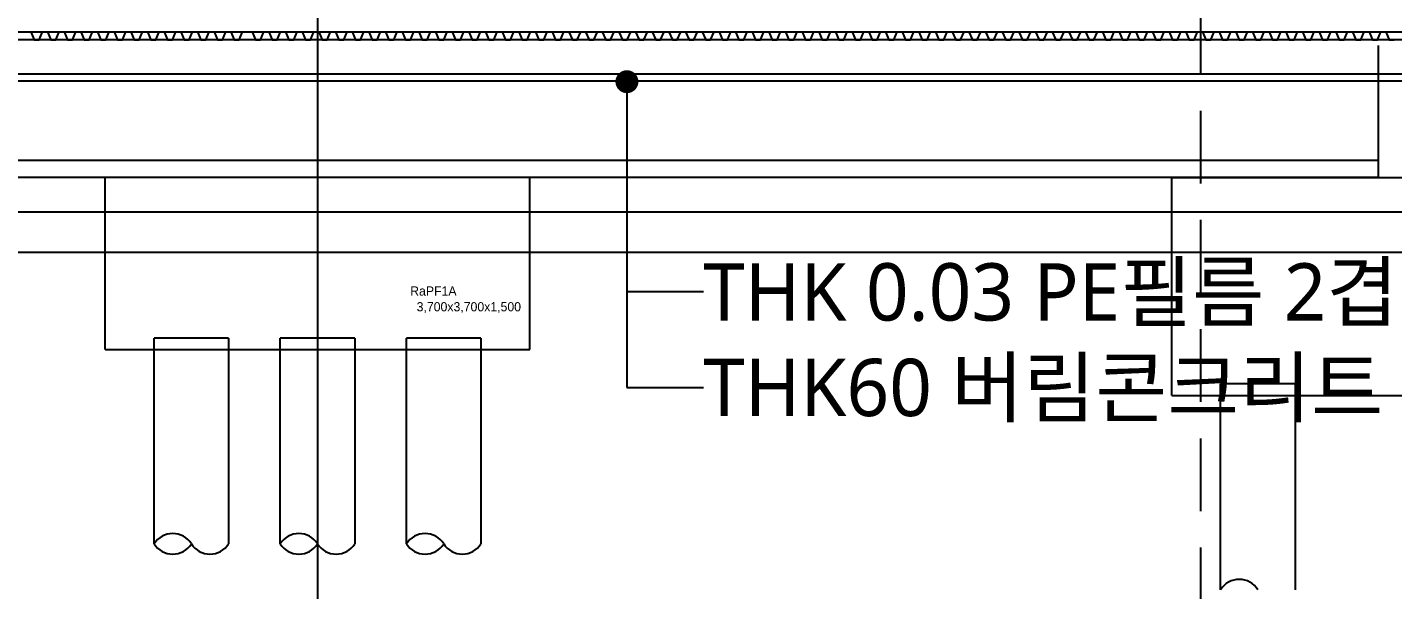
# Model space of a CAD drawing. Header units: millimetres. Extents: x 367092 to 767578, y 396038 to 811791.
# Drawn here: x 497985 to 509889, y 428106 to 433011 of the extents above; entities that cross this region are included whole.
import ezdxf
from ezdxf.enums import TextEntityAlignment as Align

# ---------------------------------------------------------------- set-up
doc = ezdxf.new("R2010")
doc.units = ezdxf.units.MM
doc.header["$LTSCALE"] = 100
doc.header["$MEASUREMENT"] = 0
doc.linetypes.add('CENTER', pattern=[2, 1.25, -0.25, 0.25, -0.25])
doc.linetypes.add('HIDDEN', pattern=[9.525, 6.35, -3.175])
doc.layers.get('0').update_dxf_attribs({"linetype": 'CONTINUOUS'})
doc.layers.get('Defpoints').update_dxf_attribs({"color": 171, "linetype": 'CONTINUOUS'})
for name, color, linetype in [('CEN(ST)', 1, 'CENTER'), ('CON', 2, 'CONTINUOUS'), ('ELE-6', 8, 'CONTINUOUS'), ('FIN', 8, 'CONTINUOUS'), ('LED', 7, 'CONTINUOUS'), ('SYM', 7, 'CONTINUOUS'), ('TEXT(MIN)', 7, 'CONTINUOUS'), ('배수판', 5, 'CONTINUOUS')]:
    doc.layers.add(name, color=color, linetype=linetype)
doc.styles.add('CGS', font='cgse', dxfattribs={"bigfont": 'cgs'})
doc.styles.add('나눔바른고딕', font='NanumBarunGothic.ttf')
doc.dimstyles.new('NDIM 1200', dxfattribs={"dimscale": 500, "dimtxt": 3, "dimasz": 1, "dimexe": 2, "dimexo": 2, "dimgap": 1, "dimtad": 1, "dimdec": 0, "dimdsep": 46, "dimtxsty": 'CGS', "dimblk": 'DOT0', "dimcen": 1, "dimdle": 8, "dimclrd": 2, "dimclre": 2, "dimclrt": 2, "dimadec": 0, "dimazin": 0, "dimtfac": 1, "dimtdec": 0, "dimtix": 1, "dimtmove": 2, "dimatfit": 3, "dimldrblk": 'DOT0', "dimfxl": 1, "dimtolj": 1, "dimtzin": 0, "dimlwd": -1, "dimlwe": -1, "dimarcsym": 0})

# ---------------------------------------------------------------- blocks, each defined once
blk = doc.blocks.new('DOT0')
blk.add_line((-3, 0), (3, 0))
at = {"color": 6}
blk.add_circle((0, 0), 0.75, dxfattribs=at)

msp = doc.modelspace()

# ---------------------------------------------------------------- linework, layer by layer
at = {"layer": 'CEN(ST)', "ltscale": 10000}
for p, q in [((500515.2, 499911.1), (500515.2, 418443.5)), ((385174.2, 431051), (536557.9, 431051))]:
    msp.add_line(p, q, dxfattribs=at)
at = {"layer": 'CON', "ltscale": 0.1}
msp.add_line((521788.8, 432901), (491808.8, 432901), dxfattribs=at)
at = {"layer": 'CON', "ltscale": 10000}
msp.add_line((521111.5, 432601), (492659.4, 432601), dxfattribs=at)
at = {"layer": 'ELE-6', "ltscale": 10000}
for p, q in [((509763.8, 431701), (509763.8, 432851)), ((509763.8, 431701), (452471.8, 431701)), ((498665.1, 430201), (498665.1, 431701)), ((502365.1, 430201), (502365.1, 431701)), ((507963.8, 429801), (507963.8, 431701)), ((507963.8, 431701), (512463.8, 431701)), ((452171.8, 431401), (510063.8, 431401)), ((499090.1, 428506.3), (499090.1, 430301)), ((499740.1, 430301), (499090.1, 430301)), ((499740.1, 430301), (499740.1, 428506.3)), ((500190.1, 428506.3), (500190.1, 430301)), ((500840.1, 430301), (500190.1, 430301)), ((500840.1, 430301), (500840.1, 428506.3)), ((501290.1, 428506.3), (501290.1, 430301)), ((501940.1, 430301), (501290.1, 430301)), ((501940.1, 430301), (501940.1, 428506.3)), ((498665.1, 430201), (502365.1, 430201)), ((508388.8, 428106.3), (508388.8, 429901)), ((509038.8, 429901), (508388.8, 429901)), ((509038.8, 429901), (509038.8, 428106.3)), ((507963.8, 429801), (512463.8, 429801))]:
    msp.add_line(p, q, dxfattribs=at)
msp.add_lwpolyline([(452471.8, 431851), (509763.8, 431851)], dxfattribs=at)
for centre, start, end in [((499252.6, 428404.1), 32.17212, 147.82788), ((500352.6, 428404.1), 32.17212, 147.82788), ((501452.6, 428404.1), 32.17212, 147.82788), ((499252.6, 428608.5), 212.17212, 327.82788), ((499577.6, 428608.5), 212.17212, 327.82788), ((500352.6, 428608.5), 212.17212, 327.82788), ((500677.6, 428608.5), 212.17212, 327.82788), ((501452.6, 428608.5), 212.17212, 327.82788), ((501777.6, 428608.5), 212.17212, 327.82788), ((508551.3, 428004.1), 32.17212, 147.82788)]:
    msp.add_arc(centre, 192, start, end, dxfattribs=at)
at = {"layer": 'FIN', "ltscale": 10000}
msp.add_line((521076.8, 432541), (492694, 432541), dxfattribs=at)
at = {"layer": 'FIN'}
msp.add_lwpolyline([(491808.8, 432971), (521788.8, 432971)], dxfattribs=at)
at = {"layer": 'LED', "ltscale": 10000}
msp.add_line((503879.2, 430703.3), (503212.6, 430703.3), dxfattribs=at)
at = {"layer": 'SYM', "linetype": 'HIDDEN'}
msp.add_lwpolyline([(508213.8, 499911.1), (508213.8, 418443.5)], dxfattribs=at)
at = {"layer": '배수판'}
msp.add_lwpolyline([(497972.2, 432971), (498015, 432971), (498044.9, 432901), (498087.7, 432901), (498117.6, 432971), (498160.3, 432971), (498190.3, 432901), (498233, 432901), (498263, 432971), (498305.7, 432971), (498335.7, 432901), (498378.4, 432901), (498408.4, 432971), (498451.1, 432971), (498481.1, 432901), (498523.8, 432901), (498553.8, 432971), (498596.5, 432971), (498626.5, 432901), (498669.2, 432901), (498699.2, 432971), (498741.9, 432971), (498771.9, 432901), (498814.6, 432901), (498844.6, 432971), (498887.3, 432971), (498917.3, 432901), (498960, 432901), (498990, 432971), (499032.7, 432971), (499062.7, 432901), (499105.4, 432901), (499135.4, 432971), (499178.1, 432971), (499208.1, 432901), (499250.8, 432901), (499280.8, 432971), (499323.5, 432971), (499353.5, 432901), (499396.2, 432901), (499426.2, 432971), (499468.9, 432971), (499498.9, 432901), (499541.6, 432901), (499571.6, 432971), (499614.3, 432971), (499644.3, 432901), (499687, 432901), (499717, 432971), (499759.7, 432971), (499789.7, 432901), (499832.4, 432901), (499862.4, 432971), (499944.2, 432971), (499974.1, 432901), (500016.9, 432901), (500046.8, 432971), (500089.6, 432971), (500119.5, 432901), (500162.3, 432901), (500192.2, 432971), (500235, 432971), (500264.9, 432901), (500307.7, 432901), (500337.6, 432971), (500380.4, 432971), (500410.3, 432901), (500453.1, 432901), (500483, 432971), (500525.8, 432971), (500555.7, 432901), (500598.5, 432901), (500628.4, 432971), (500671.2, 432971), (500701.1, 432901), (500743.9, 432901), (500773.8, 432971), (500816.6, 432971), (500846.5, 432901), (500889.3, 432901), (500919.2, 432971), (500962, 432971), (500991.9, 432901), (501034.7, 432901), (501064.6, 432971), (501107.4, 432971), (501137.3, 432901), (501180.1, 432901), (501210, 432971), (501252.8, 432971), (501282.7, 432901), (501325.5, 432901), (501355.4, 432971), (501398.2, 432971), (501428.1, 432901), (501470.9, 432901), (501500.8, 432971), (501543.6, 432971), (501573.5, 432901), (501616.3, 432901), (501646.2, 432971), (501689, 432971), (501718.9, 432901), (501761.7, 432901), (501791.6, 432971), (501834.4, 432971), (501864.3, 432901), (501907.1, 432901), (501937, 432971), (501979.8, 432971), (502009.7, 432901), (502052.5, 432901), (502082.4, 432971), (502125.2, 432971), (502155.1, 432901), (502197.9, 432901), (502227.8, 432971), (502270.6, 432971), (502300.5, 432901), (502343.3, 432901), (502373.2, 432971), (502416, 432971), (502445.9, 432901), (502488.7, 432901), (502518.6, 432971), (502561.4, 432971), (502591.3, 432901), (502634.1, 432901), (502664, 432971), (502706.8, 432971), (502736.7, 432901), (502779.5, 432901), (502809.4, 432971), (502852.2, 432971), (502882.1, 432901), (502924.9, 432901), (502954.8, 432971), (502997.6, 432971), (503027.5, 432901), (503070.3, 432901), (503100.2, 432971), (503143, 432971), (503172.9, 432901), (503215.7, 432901), (503245.6, 432971), (503288.4, 432971), (503318.3, 432901), (503361.1, 432901), (503391, 432971), (503433.8, 432971), (503463.7, 432901), (503506.5, 432901), (503536.4, 432971), (503579.2, 432971), (503609.1, 432901), (503651.9, 432901), (503681.8, 432971), (503724.6, 432971), (503754.5, 432901), (503797.3, 432901), (503827.2, 432971), (503870, 432971), (503899.9, 432901), (503942.7, 432901), (503972.6, 432971), (504015.4, 432971), (504045.3, 432901), (504088.1, 432901), (504118, 432971), (504158.6, 432971), (504188.6, 432901), (504231.3, 432901), (504261.3, 432971), (504304, 432971), (504334, 432901), (504376.7, 432901), (504406.7, 432971), (504449.4, 432971), (504479.4, 432901), (504522.1, 432901), (504552.1, 432971), (504594.8, 432971), (504624.8, 432901), (504667.5, 432901), (504697.5, 432971), (504740.2, 432971), (504770.2, 432901), (504812.9, 432901), (504842.9, 432971), (504885.6, 432971), (504915.6, 432901), (504958.3, 432901), (504988.3, 432971), (505031, 432971), (505061, 432901), (505103.7, 432901), (505133.7, 432971), (505176.4, 432971), (505206.4, 432901), (505249.1, 432901), (505279.1, 432971), (505321.8, 432971), (505351.8, 432901), (505394.5, 432901), (505424.5, 432971), (505467.2, 432971), (505497.2, 432901), (505539.9, 432901), (505569.8, 432971), (505612.6, 432971), (505642.5, 432901), (505685.3, 432901), (505715.2, 432971), (505758, 432971), (505787.9, 432901), (505830.7, 432901), (505860.6, 432971), (505903.4, 432971), (505933.3, 432901), (505976.1, 432901), (506006, 432971), (506048.8, 432971), (506078.7, 432901), (506121.5, 432901), (506151.4, 432971), (506194.2, 432971), (506224.1, 432901), (506266.9, 432901), (506296.8, 432971), (506339.6, 432971), (506369.5, 432901), (506412.3, 432901), (506442.2, 432971), (506485, 432971), (506514.9, 432901), (506557.7, 432901), (506587.6, 432971), (506630.4, 432971), (506660.3, 432901), (506703.1, 432901), (506733, 432971), (506775.8, 432971), (506805.7, 432901), (506848.5, 432901), (506878.4, 432971), (506921.2, 432971), (506951.1, 432901), (506993.9, 432901), (507023.8, 432971), (507066.6, 432971), (507096.5, 432901), (507139.3, 432901), (507169.2, 432971), (507212, 432971), (507241.9, 432901), (507284.7, 432901), (507314.6, 432971), (507357.4, 432971), (507387.3, 432901), (507430.1, 432901), (507460, 432971), (507502.8, 432971), (507532.7, 432901), (507575.5, 432901), (507605.4, 432971), (507648.2, 432971), (507678.1, 432901), (507720.9, 432901), (507750.8, 432971), (507793.6, 432971), (507823.5, 432901), (507866.3, 432901), (507896.2, 432971), (507939, 432971), (507968.9, 432901), (508011.7, 432901), (508041.6, 432971), (508084.4, 432971), (508114.3, 432901), (508157.1, 432901), (508187, 432971), (508229.8, 432971), (508259.7, 432901), (508302.5, 432901), (508332.4, 432971), (508375.2, 432971), (508405.1, 432901), (508447.9, 432901), (508477.8, 432971), (508520.6, 432971), (508550.5, 432901), (508593.3, 432901), (508623.2, 432971), (508666, 432971), (508695.9, 432901), (508738.7, 432901), (508768.6, 432971), (508811.4, 432971), (508841.3, 432901), (508884.1, 432901), (508914, 432971), (508956.8, 432971), (508986.7, 432901), (509029.5, 432901), (509059.4, 432971), (509102.2, 432971), (509132.1, 432901), (509174.9, 432901), (509204.8, 432971), (509247.6, 432971), (509277.5, 432901), (509320.3, 432901), (509350.2, 432971), (509393, 432971), (509422.9, 432901), (509465.7, 432901), (509495.6, 432971), (509538.4, 432971), (509568.3, 432901), (509611.1, 432901), (509641, 432971), (509683.8, 432971), (509713.7, 432901), (509756.5, 432901), (509786.4, 432971), (509829.2, 432971), (509859.1, 432901), (509901.9, 432901)], dxfattribs=at)

# ---------------------------------------------------------------- texts
at = {"layer": 'Defpoints', "style": 'CGS'}
for s, p in [('RaPF1A', (501525.1, 430647.2)), ('3,700x3,700x1,500', (501834.4, 430509.9))]:
    msp.add_text(s, height=80, dxfattribs=at).set_placement(p, align=Align.BOTTOM_CENTER)
at = {"layer": 'TEXT(MIN)', "style": '나눔바른고딕'}
for s, p in [('THK 0.03 PE필름 2겹', (503879.2, 430703.3)), ('THK60 버림콘크리트', (503879.2, 429870))]:
    msp.add_text(s, height=500, dxfattribs=at).set_placement(p, align=Align.MIDDLE_LEFT)

# ---------------------------------------------------------------- leaders
at = {"layer": 'LED', "ltscale": 10000}
msp.add_leader([(503212.6, 432536.7), (503212.6, 429870), (503879.2, 429870)], dimstyle='NDIM 1200', override={"dimasz": 0.4, "dimtad": 0, "dimclrd": 256, "dimldrblk": 'Dot'}, dxfattribs=at)

doc.saveas('drawing.dxf')
